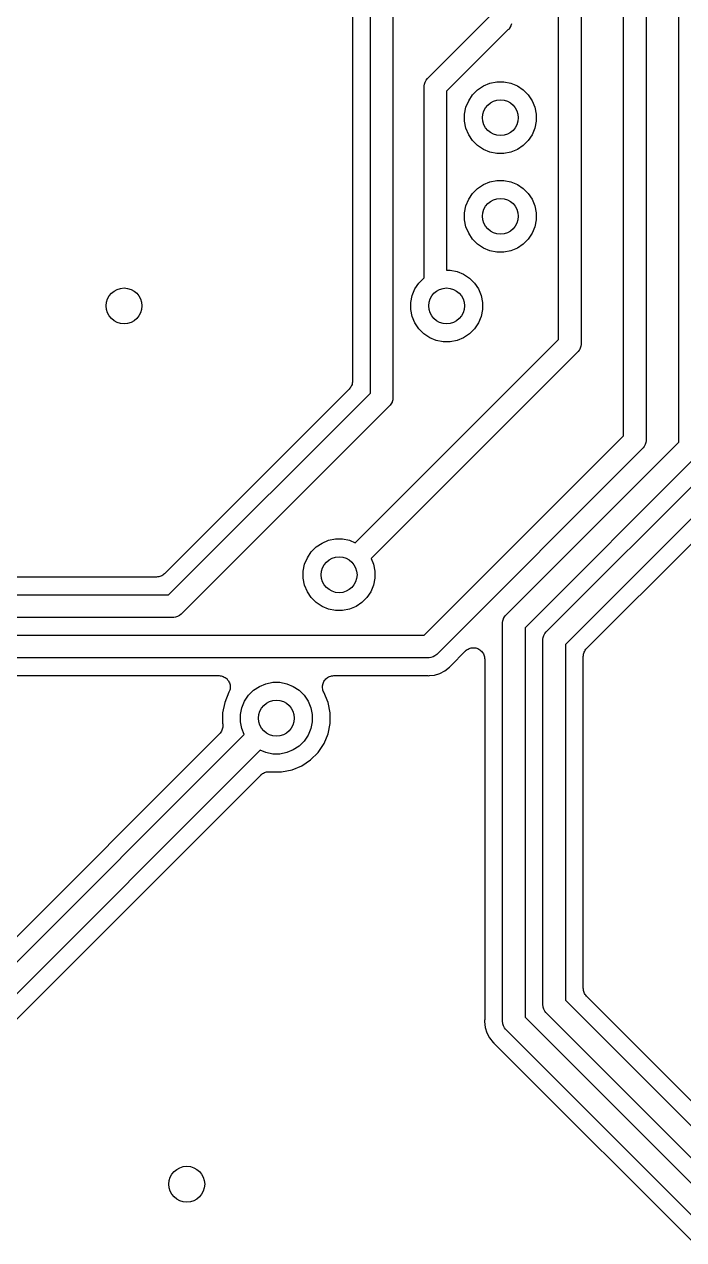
# Model space of a CAD drawing. Extents: x 113.2 to 188.8, y -123.8 to -78.2.
# Drawn here: x 140.19 to 147.55, y -104.62 to -91.06 of the extents above; entities that cross this region are included whole.
import ezdxf

# ---------------------------------------------------------------- set-up
doc = ezdxf.new("R2010")
doc.units = 0
doc.layers.add('BLACK', color=7, linetype='CONTINUOUS')

msp = doc.modelspace()

# ---------------------------------------------------------------- linework, layer by layer
at = {"layer": 'BLACK', "linetype": 'CONTINUOUS'}
for p, q in [((146.15, -94.5732), (146.15, -88.7581)), ((146.4, -88.8038), (146.4, -94.6189)), ((146.875, -95.6482), (146.875, -89.4812)), ((147.125, -89.4812), (147.125, -95.6939)), ((144.05, -95.1732), (144.05, -89.6311)), ((147.491, -95.7208), (147.491, -89.5901)), ((143.85, -89.6472), (143.85, -95.0378)), ((144.3, -89.6768), (144.3, -95.2189)), ((144.691, -91.6593), (145.375, -90.9752)), ((145.584, -91.1197), (144.9, -91.8038)), ((145.589, -91.1158), (145.584, -91.1197)), ((145.593, -91.1111), (145.589, -91.1158)), ((145.604, -91.0968), (145.593, -91.111)), ((145.593, -91.111), (145.593, -91.1111)), ((145.605, -91.0948), (145.604, -91.0968)), ((145.616, -91.0751), (145.605, -91.0948)), ((145.623, -91.0515), (145.616, -91.0751)), ((144.671, -91.6822), (144.686, -91.6632)), ((144.686, -91.6632), (144.691, -91.6593)), ((144.649, -91.752), (144.65, -91.7459)), ((144.65, -91.7581), (144.649, -91.752)), ((144.65, -91.7459), (144.652, -91.7275)), ((144.65, -91.7459), (144.65, -91.7459)), ((144.65, -93.886), (144.65, -91.7581)), ((144.652, -91.7275), (144.659, -91.7039)), ((144.659, -91.7039), (144.671, -91.6822)), ((144.9, -91.8038), (144.9, -93.8)), ((145.189, -91.845), (145.245, -91.7893)), ((145.245, -91.7893), (145.311, -91.7455)), ((145.311, -91.7455), (145.383, -91.7154)), ((145.383, -91.7154), (145.461, -91.7)), ((145.461, -91.7), (145.539, -91.7)), ((145.539, -91.7), (145.617, -91.7154)), ((145.617, -91.7154), (145.689, -91.7455)), ((145.689, -91.7455), (145.755, -91.7893)), ((145.755, -91.7893), (145.811, -91.845)), ((145.115, -91.9833), (145.146, -91.9105)), ((145.146, -91.9105), (145.189, -91.845)), ((145.811, -91.845), (145.854, -91.9105)), ((145.854, -91.9105), (145.885, -91.9833)), ((145.1, -92.0606), (145.115, -91.9833)), ((145.1, -92.1394), (145.1, -92.0606)), ((145.885, -91.9833), (145.9, -92.0606)), ((145.9, -92.0606), (145.9, -92.1394)), ((145.115, -92.2167), (145.1, -92.1394)), ((145.9, -92.1394), (145.885, -92.2167)), ((145.146, -92.2895), (145.115, -92.2167)), ((145.189, -92.355), (145.146, -92.2895)), ((145.854, -92.2895), (145.811, -92.355)), ((145.885, -92.2167), (145.854, -92.2895)), ((145.245, -92.4107), (145.189, -92.355)), ((145.311, -92.4545), (145.245, -92.4107)), ((145.383, -92.4846), (145.311, -92.4545)), ((145.461, -92.5), (145.383, -92.4846)), ((145.617, -92.4846), (145.539, -92.5)), ((145.689, -92.4545), (145.617, -92.4846)), ((145.755, -92.4107), (145.689, -92.4545)), ((145.811, -92.355), (145.755, -92.4107)), ((145.539, -92.5), (145.461, -92.5)), ((145.189, -92.945), (145.245, -92.8893)), ((145.245, -92.8893), (145.311, -92.8455)), ((145.311, -92.8455), (145.383, -92.8154)), ((145.383, -92.8154), (145.461, -92.8)), ((145.461, -92.8), (145.539, -92.8)), ((145.539, -92.8), (145.617, -92.8154)), ((145.617, -92.8154), (145.689, -92.8455)), ((145.689, -92.8455), (145.755, -92.8893)), ((145.755, -92.8893), (145.811, -92.945)), ((145.115, -93.0833), (145.146, -93.0105)), ((145.146, -93.0105), (145.189, -92.945)), ((145.811, -92.945), (145.854, -93.0105)), ((145.854, -93.0105), (145.885, -93.0833)), ((145.1, -93.1606), (145.115, -93.0833)), ((145.1, -93.2394), (145.1, -93.1606)), ((145.885, -93.0833), (145.9, -93.1606)), ((145.9, -93.1606), (145.9, -93.2394)), ((145.115, -93.3167), (145.1, -93.2394)), ((145.9, -93.2394), (145.885, -93.3167)), ((145.146, -93.3895), (145.115, -93.3167)), ((145.189, -93.455), (145.146, -93.3895)), ((145.854, -93.3895), (145.811, -93.455)), ((145.885, -93.3167), (145.854, -93.3895)), ((145.245, -93.5107), (145.189, -93.455)), ((145.311, -93.5545), (145.245, -93.5107)), ((145.383, -93.5846), (145.311, -93.5545)), ((145.689, -93.5545), (145.617, -93.5846)), ((145.755, -93.5107), (145.689, -93.5545)), ((145.811, -93.455), (145.755, -93.5107)), ((145.461, -93.6), (145.383, -93.5846)), ((145.539, -93.6), (145.461, -93.6)), ((145.617, -93.5846), (145.539, -93.6)), ((144.9, -93.8), (144.939, -93.8)), ((144.939, -93.8), (145.017, -93.8154)), ((145.017, -93.8154), (145.089, -93.8455)), ((144.546, -94.0105), (144.589, -93.945)), ((144.589, -93.945), (144.645, -93.8893)), ((144.645, -93.8893), (144.65, -93.886)), ((145.089, -93.8455), (145.155, -93.8893)), ((145.155, -93.8893), (145.211, -93.945)), ((145.211, -93.945), (145.254, -94.0105)), ((144.5, -94.1606), (144.515, -94.0833)), ((144.515, -94.0833), (144.546, -94.0105)), ((145.254, -94.0105), (145.285, -94.0833)), ((145.285, -94.0833), (145.3, -94.1606)), ((144.5, -94.2394), (144.5, -94.1606)), ((144.515, -94.3167), (144.5, -94.2394)), ((145.3, -94.2394), (145.285, -94.3167)), ((145.3, -94.1606), (145.3, -94.2394)), ((144.546, -94.3895), (144.515, -94.3167)), ((145.285, -94.3167), (145.254, -94.3895)), ((144.589, -94.455), (144.546, -94.3895)), ((144.645, -94.5107), (144.589, -94.455)), ((144.711, -94.5545), (144.645, -94.5107)), ((145.155, -94.5107), (145.089, -94.5545)), ((145.211, -94.455), (145.155, -94.5107)), ((145.254, -94.3895), (145.211, -94.455)), ((143.881, -96.8421), (146.15, -94.5732)), ((144.783, -94.5846), (144.711, -94.5545)), ((144.861, -94.6), (144.783, -94.5846)), ((144.939, -94.6), (144.861, -94.6)), ((145.017, -94.5846), (144.939, -94.6)), ((145.089, -94.5545), (145.017, -94.5846)), ((146.398, -94.6495), (146.391, -94.6731)), ((146.4, -94.6311), (146.398, -94.6495)), ((146.4, -94.6189), (146.401, -94.625)), ((146.401, -94.625), (146.4, -94.6311)), ((146.4, -94.6311), (146.4, -94.6311)), ((146.359, -94.7177), (144.058, -97.0189)), ((146.364, -94.7138), (146.359, -94.7177)), ((146.368, -94.7091), (146.364, -94.7138)), ((146.379, -94.6948), (146.368, -94.7091)), ((146.368, -94.7091), (146.368, -94.7091)), ((146.381, -94.691), (146.379, -94.6948)), ((146.391, -94.6731), (146.381, -94.691)), ((143.849, -95.0512), (143.847, -95.0629)), ((143.847, -95.0629), (143.847, -95.0635)), ((143.847, -95.0635), (143.847, -95.0642)), ((143.85, -95.0395), (143.849, -95.0512)), ((143.85, -95.0378), (143.85, -95.0382)), ((143.85, -95.0382), (143.85, -95.0382)), ((143.85, -95.0382), (143.85, -95.0382)), ((143.85, -95.0382), (143.85, -95.0395)), ((143.813, -95.1276), (141.753, -97.1878)), ((141.798, -97.425), (144.05, -95.1732)), ((143.82, -95.1185), (143.813, -95.1276)), ((143.828, -95.1095), (143.82, -95.1185)), ((143.829, -95.1084), (143.828, -95.1089)), ((143.828, -95.1089), (143.828, -95.1095)), ((143.834, -95.0981), (143.829, -95.1084)), ((143.84, -95.0878), (143.834, -95.0981)), ((143.844, -95.0753), (143.84, -95.0866)), ((143.84, -95.0866), (143.84, -95.0872)), ((143.84, -95.0872), (143.84, -95.0878)), ((143.847, -95.0642), (143.844, -95.0753)), ((144.259, -95.3177), (141.943, -97.634)), ((144.264, -95.3138), (144.259, -95.3177)), ((144.269, -95.308), (144.264, -95.3138)), ((144.279, -95.2948), (144.269, -95.308)), ((144.291, -95.2731), (144.279, -95.2948)), ((144.292, -95.2696), (144.291, -95.2731)), ((144.298, -95.2495), (144.292, -95.2696)), ((144.3, -95.2311), (144.298, -95.2495)), ((144.3, -95.2189), (144.301, -95.225)), ((144.301, -95.225), (144.3, -95.2311)), ((144.3, -95.2311), (144.3, -95.2311)), ((144.648, -97.875), (146.875, -95.6482)), ((145.566, -97.6459), (147.491, -95.7208)), ((147.123, -95.7245), (147.116, -95.7481)), ((147.125, -95.7061), (147.123, -95.7245)), ((147.125, -95.6939), (147.126, -95.7)), ((147.126, -95.7), (147.125, -95.7061)), ((147.125, -95.7061), (147.125, -95.7061)), ((147.084, -95.7927), (144.793, -98.084)), ((147.7, -95.8653), (145.775, -97.7904)), ((146.016, -97.8323), (148.067, -95.7811)), ((147.089, -95.7888), (147.084, -95.7927)), ((147.093, -95.7841), (147.089, -95.7888)), ((147.104, -95.7698), (147.093, -95.7841)), ((147.093, -95.7841), (147.093, -95.7841)), ((147.105, -95.7684), (147.104, -95.7698)), ((147.116, -95.7481), (147.105, -95.7684)), ((148.244, -95.9579), (146.225, -97.9768)), ((143.511, -96.8455), (143.583, -96.8154)), ((143.583, -96.8154), (143.661, -96.8)), ((143.661, -96.8), (143.739, -96.8)), ((143.739, -96.8), (143.817, -96.8154)), ((143.817, -96.8154), (143.881, -96.8421)), ((143.346, -97.0105), (143.389, -96.945)), ((143.389, -96.945), (143.445, -96.8893)), ((143.445, -96.8893), (143.511, -96.8455)), ((146.462, -98.0224), (147.642, -96.8422)), ((143.3, -97.1606), (143.315, -97.0833)), ((143.315, -97.0833), (143.346, -97.0105)), ((144.058, -97.0189), (144.085, -97.0833)), ((144.085, -97.0833), (144.1, -97.1606)), ((141.663, -97.225), (129.399, -97.225)), ((141.674, -97.2238), (141.663, -97.225)), ((141.686, -97.2228), (141.674, -97.2238)), ((141.687, -97.2226), (141.686, -97.2228)), ((141.699, -97.2192), (141.687, -97.2226)), ((141.687, -97.2226), (141.687, -97.2226)), ((141.71, -97.2159), (141.699, -97.2192)), ((141.711, -97.2156), (141.71, -97.2159)), ((141.722, -97.2099), (141.711, -97.2154)), ((141.711, -97.2154), (141.711, -97.2156)), ((141.732, -97.2045), (141.722, -97.2099)), ((141.733, -97.2038), (141.732, -97.2041)), ((141.732, -97.2041), (141.732, -97.2045)), ((141.742, -97.1964), (141.733, -97.2038)), ((141.751, -97.189), (141.742, -97.1964)), ((141.752, -97.1881), (141.751, -97.189)), ((141.753, -97.1878), (141.752, -97.1881)), ((141.752, -97.1881), (141.752, -97.1881)), ((141.752, -97.1881), (141.752, -97.1881)), ((143.3, -97.2394), (143.3, -97.1606)), ((144.1, -97.1606), (144.1, -97.2394)), ((143.315, -97.3167), (143.3, -97.2394)), ((143.346, -97.3895), (143.315, -97.3167)), ((144.085, -97.3167), (144.054, -97.3895)), ((144.1, -97.2394), (144.085, -97.3167)), ((129.383, -97.425), (141.798, -97.425)), ((143.389, -97.455), (143.346, -97.3895)), ((143.445, -97.5107), (143.389, -97.455)), ((144.011, -97.455), (143.955, -97.5107)), ((144.054, -97.3895), (144.011, -97.455)), ((141.939, -97.6388), (141.92, -97.6544)), ((141.943, -97.634), (141.939, -97.6388)), ((143.511, -97.5545), (143.445, -97.5107)), ((143.583, -97.5846), (143.511, -97.5545)), ((143.661, -97.6), (143.583, -97.5846)), ((143.739, -97.6), (143.661, -97.6)), ((143.817, -97.5846), (143.739, -97.6)), ((143.889, -97.5545), (143.817, -97.5846)), ((143.955, -97.5107), (143.889, -97.5545)), ((141.844, -97.675), (129.429, -97.675)), ((141.85, -97.6756), (141.844, -97.675)), ((141.856, -97.675), (141.85, -97.6756)), ((141.875, -97.6732), (141.856, -97.675)), ((141.856, -97.675), (141.856, -97.675)), ((141.898, -97.666), (141.875, -97.6732)), ((141.92, -97.6544), (141.898, -97.666)), ((145.524, -97.7386), (145.525, -97.7325)), ((145.525, -97.7447), (145.524, -97.7386)), ((145.525, -97.7325), (145.527, -97.7141)), ((145.525, -97.7325), (145.525, -97.7325)), ((145.525, -102.18), (145.525, -97.7447)), ((145.527, -97.7141), (145.534, -97.6905)), ((145.534, -97.6905), (145.535, -97.6878)), ((145.535, -97.6878), (145.546, -97.6688)), ((145.546, -97.6688), (145.557, -97.6546)), ((145.557, -97.6546), (145.561, -97.6498)), ((145.561, -97.6498), (145.566, -97.6459)), ((130.006, -97.875), (144.648, -97.875)), ((145.775, -97.7904), (145.775, -102.135)), ((145.975, -97.9189), (145.977, -97.9005)), ((145.977, -97.9005), (145.984, -97.8769)), ((145.984, -97.8769), (145.996, -97.8552)), ((145.996, -97.8552), (146.011, -97.8362)), ((146.011, -97.8362), (146.016, -97.8323)), ((145.109, -98.0502), (145.119, -98.0425)), ((145.119, -98.0425), (145.128, -98.035)), ((145.128, -98.035), (145.129, -98.0349)), ((145.129, -98.0347), (145.14, -98.0291)), ((145.129, -98.0349), (145.129, -98.0347)), ((145.14, -98.0291), (145.15, -98.0235)), ((145.15, -98.0235), (145.151, -98.0234)), ((145.151, -98.0233), (145.163, -98.0199)), ((145.151, -98.0234), (145.151, -98.0233)), ((145.163, -98.0199), (145.174, -98.0165)), ((145.174, -98.0165), (145.175, -98.0164)), ((145.174, -98.0165), (145.174, -98.0165)), ((145.175, -98.0164), (145.187, -98.0153)), ((145.187, -98.0153), (145.199, -98.0142)), ((145.199, -98.0142), (145.199, -98.0143)), ((145.199, -98.0143), (145.199, -98.0142)), ((145.199, -98.0142), (145.212, -98.0156)), ((145.212, -98.0156), (145.224, -98.0168)), ((145.224, -98.0168), (145.224, -98.0169)), ((145.224, -98.0169), (145.224, -98.0169)), ((145.224, -98.0169), (145.236, -98.0206)), ((145.236, -98.0206), (145.247, -98.0242)), ((145.247, -98.0242), (145.247, -98.0243)), ((145.247, -98.0243), (145.248, -98.0243)), ((145.248, -98.0243), (145.258, -98.0301)), ((145.258, -98.0301), (145.269, -98.0359)), ((145.269, -98.0359), (145.269, -98.0361)), ((145.269, -98.0361), (145.269, -98.0362)), ((145.269, -98.0362), (145.279, -98.044)), ((145.279, -98.044), (145.288, -98.0517)), ((145.974, -97.925), (145.975, -97.9189)), ((145.975, -97.9311), (145.974, -97.925)), ((145.975, -97.9189), (145.975, -97.9189)), ((145.975, -101.994), (145.975, -97.9311)), ((146.225, -97.9768), (146.225, -101.948)), ((146.441, -98.0519), (146.446, -98.0416)), ((146.446, -98.0416), (146.447, -98.0411)), ((146.447, -98.0405), (146.455, -98.0315)), ((146.447, -98.0411), (146.447, -98.0405)), ((146.455, -98.0315), (146.462, -98.0224)), ((144.694, -98.125), (130.052, -98.125)), ((144.7, -98.1256), (144.694, -98.125)), ((144.706, -98.125), (144.7, -98.1256)), ((144.725, -98.1232), (144.706, -98.125)), ((144.706, -98.125), (144.706, -98.125)), ((144.748, -98.116), (144.725, -98.1232)), ((144.77, -98.1044), (144.748, -98.116)), ((144.789, -98.0888), (144.77, -98.1044)), ((144.793, -98.084), (144.789, -98.0888)), ((144.946, -98.2141), (145.108, -98.0514)), ((145.108, -98.0514), (145.109, -98.0505)), ((145.109, -98.0505), (145.109, -98.0502)), ((145.109, -98.0505), (145.109, -98.0505)), ((145.109, -98.0505), (145.109, -98.0505)), ((145.288, -98.0517), (145.288, -98.0519)), ((145.288, -98.0519), (145.288, -98.0521)), ((145.288, -98.0521), (145.296, -98.0616)), ((145.296, -98.0616), (145.304, -98.071)), ((145.304, -98.071), (145.304, -98.0711)), ((145.304, -98.0711), (145.304, -98.0713)), ((145.304, -98.0713), (145.31, -98.0822)), ((145.31, -98.0822), (145.315, -98.0928)), ((145.315, -98.0928), (145.315, -98.093)), ((145.315, -98.093), (145.316, -98.0932)), ((145.316, -98.0932), (145.319, -98.1051)), ((145.319, -98.1051), (145.323, -98.1166)), ((145.323, -98.1166), (145.323, -98.1168)), ((145.323, -98.1168), (145.323, -98.117)), ((145.323, -98.117), (145.324, -98.1292)), ((145.324, -98.1292), (145.325, -98.1412)), ((145.325, -98.1412), (145.325, -102.164)), ((146.425, -98.1105), (146.426, -98.0988)), ((146.425, -98.1118), (146.425, -98.1105)), ((146.425, -98.1122), (146.425, -98.1118)), ((146.425, -98.1118), (146.425, -98.1118)), ((146.425, -98.1118), (146.425, -98.1118)), ((146.425, -101.813), (146.425, -98.1122)), ((146.426, -98.0988), (146.428, -98.0871)), ((146.428, -98.0858), (146.431, -98.0746)), ((146.428, -98.0865), (146.428, -98.0858)), ((146.428, -98.0871), (146.428, -98.0865)), ((146.431, -98.0746), (146.435, -98.0634)), ((146.435, -98.0622), (146.441, -98.0519)), ((146.435, -98.0628), (146.435, -98.0622)), ((146.435, -98.0634), (146.435, -98.0628)), ((144.764, -98.3203), (144.825, -98.3017)), ((144.825, -98.3017), (144.881, -98.2715)), ((144.881, -98.2715), (144.931, -98.2309)), ((144.931, -98.2309), (144.937, -98.2233)), ((144.937, -98.2233), (144.938, -98.222)), ((144.938, -98.222), (144.942, -98.2182)), ((144.942, -98.2182), (144.946, -98.2141)), ((130.187, -98.325), (142.358, -98.325)), ((142.358, -98.325), (142.359, -98.325)), ((142.359, -98.325), (142.359, -98.325)), ((142.359, -98.325), (142.359, -98.325)), ((142.359, -98.325), (142.36, -98.325)), ((142.36, -98.325), (142.372, -98.3264)), ((142.372, -98.3264), (142.384, -98.3277)), ((142.384, -98.3277), (142.384, -98.3277)), ((142.384, -98.3277), (142.385, -98.3278)), ((142.385, -98.3278), (142.396, -98.3314)), ((142.396, -98.3314), (142.408, -98.335)), ((142.408, -98.335), (142.408, -98.3352)), ((142.408, -98.3352), (142.408, -98.3353)), ((142.408, -98.3353), (142.419, -98.3411)), ((142.419, -98.3411), (142.429, -98.3469)), ((142.429, -98.3469), (142.43, -98.3471)), ((142.43, -98.3471), (142.43, -98.3472)), ((142.43, -98.3472), (142.439, -98.355)), ((142.439, -98.355), (142.449, -98.3627)), ((142.449, -98.3627), (142.449, -98.363)), ((142.449, -98.363), (142.449, -98.3631)), ((142.449, -98.3631), (142.456, -98.3725)), ((142.456, -98.3725), (142.464, -98.382)), ((142.464, -98.382), (142.464, -98.3822)), ((142.464, -98.3822), (142.464, -98.3825)), ((142.464, -98.3825), (142.47, -98.3931)), ((142.47, -98.3931), (142.476, -98.4039)), ((142.476, -98.4039), (142.476, -98.4042)), ((142.476, -98.4042), (142.476, -98.4044)), ((142.476, -98.4044), (142.479, -98.4159)), ((142.479, -98.4159), (142.483, -98.4276)), ((142.483, -98.4276), (142.483, -98.4279)), ((142.483, -98.4279), (142.483, -98.4282)), ((142.483, -98.4282), (142.484, -98.4401)), ((142.484, -98.4401), (142.485, -98.4523)), ((142.485, -98.4529), (142.484, -98.4648)), ((142.485, -98.4523), (142.485, -98.4526)), ((142.485, -98.4526), (142.485, -98.4529)), ((142.745, -98.4893), (142.811, -98.4455)), ((142.811, -98.4455), (142.883, -98.4154)), ((142.883, -98.4154), (142.961, -98.4)), ((142.961, -98.4), (143.039, -98.4)), ((143.039, -98.4), (143.117, -98.4154)), ((143.117, -98.4154), (143.189, -98.4455)), ((143.189, -98.4455), (143.255, -98.4893)), ((143.515, -98.4505), (143.516, -98.4386)), ((143.515, -98.4508), (143.515, -98.4505)), ((143.515, -98.4511), (143.515, -98.4508)), ((143.516, -98.4632), (143.515, -98.4511)), ((143.516, -98.4386), (143.517, -98.4265)), ((143.517, -98.4265), (143.518, -98.4262)), ((143.518, -98.4259), (143.521, -98.4144)), ((143.518, -98.4262), (143.518, -98.4259)), ((143.521, -98.4144), (143.525, -98.4028)), ((143.525, -98.4023), (143.531, -98.3916)), ((143.525, -98.4025), (143.525, -98.4023)), ((143.525, -98.4028), (143.525, -98.4025)), ((143.531, -98.3916), (143.537, -98.381)), ((143.537, -98.3805), (143.545, -98.3713)), ((143.537, -98.3808), (143.537, -98.3805)), ((143.537, -98.381), (143.537, -98.3808)), ((143.545, -98.3713), (143.552, -98.3619)), ((143.552, -98.3619), (143.553, -98.3617)), ((143.553, -98.3615), (143.562, -98.3539)), ((143.553, -98.3617), (143.553, -98.3615)), ((143.562, -98.3539), (143.572, -98.3462)), ((143.572, -98.3459), (143.583, -98.3402)), ((143.572, -98.3461), (143.572, -98.3459)), ((143.572, -98.3462), (143.572, -98.3461)), ((143.583, -98.3402), (143.593, -98.3346)), ((143.593, -98.3346), (143.594, -98.3345)), ((143.594, -98.3344), (143.606, -98.3309)), ((143.594, -98.3345), (143.594, -98.3344)), ((143.606, -98.3309), (143.617, -98.3274)), ((143.617, -98.3274), (143.618, -98.3273)), ((143.617, -98.3274), (143.617, -98.3274)), ((143.618, -98.3273), (143.63, -98.3262)), ((143.63, -98.3262), (143.642, -98.325)), ((143.642, -98.325), (144.678, -98.325)), ((144.678, -98.325), (144.68, -98.325)), ((144.68, -98.325), (144.685, -98.3256)), ((144.685, -98.3256), (144.69, -98.3256)), ((144.69, -98.3256), (144.7, -98.3266)), ((144.7, -98.3266), (144.71, -98.3256)), ((144.71, -98.3256), (144.764, -98.3203)), ((144.71, -98.3256), (144.71, -98.3256)), ((142.471, -98.5085), (142.423, -98.625)), ((142.475, -98.5012), (142.471, -98.5085)), ((142.479, -98.4891), (142.475, -98.5007)), ((142.475, -98.5007), (142.475, -98.5009)), ((142.475, -98.5009), (142.475, -98.5012)), ((142.483, -98.4775), (142.479, -98.4891)), ((142.484, -98.4648), (142.483, -98.477)), ((142.483, -98.477), (142.483, -98.4773)), ((142.483, -98.4773), (142.483, -98.4775)), ((142.646, -98.6105), (142.689, -98.545)), ((142.689, -98.545), (142.745, -98.4893)), ((143.255, -98.4893), (143.311, -98.545)), ((143.311, -98.545), (143.354, -98.6105)), ((143.517, -98.4752), (143.516, -98.4632)), ((143.517, -98.4755), (143.517, -98.4752)), ((143.517, -98.4758), (143.517, -98.4755)), ((143.52, -98.4873), (143.517, -98.4758)), ((143.524, -98.499), (143.52, -98.4873)), ((143.524, -98.4993), (143.524, -98.499)), ((143.524, -98.4996), (143.524, -98.4993)), ((143.528, -98.508), (143.524, -98.4996)), ((143.577, -98.625), (143.528, -98.508)), ((142.423, -98.625), (142.4, -98.7409)), ((142.6, -98.7606), (142.615, -98.6833)), ((142.615, -98.6833), (142.646, -98.6105)), ((143.354, -98.6105), (143.385, -98.6833)), ((143.385, -98.6833), (143.4, -98.7606)), ((143.6, -98.7409), (143.577, -98.625)), ((142.4, -98.7409), (142.4, -98.8591)), ((142.4, -98.8591), (142.4, -98.8603)), ((142.4, -98.8603), (142.4, -98.8608)), ((142.6, -98.8394), (142.6, -98.7606)), ((142.615, -98.9167), (142.6, -98.8394)), ((143.4, -98.8394), (143.385, -98.9167)), ((143.4, -98.7606), (143.4, -98.8394)), ((143.577, -98.975), (143.6, -98.8591)), ((143.6, -98.8591), (143.6, -98.7409)), ((142.365, -98.9749), (138.586, -102.754)), ((138.716, -102.907), (142.642, -98.9811)), ((142.373, -98.9658), (142.365, -98.9749)), ((142.381, -98.9568), (142.373, -98.9658)), ((142.387, -98.9454), (142.381, -98.9557)), ((142.381, -98.9557), (142.381, -98.9562)), ((142.381, -98.9562), (142.381, -98.9568)), ((142.392, -98.935), (142.387, -98.9454)), ((142.393, -98.9344), (142.392, -98.935)), ((142.396, -98.9227), (142.393, -98.9339)), ((142.393, -98.9339), (142.393, -98.9344)), ((142.4, -98.9114), (142.396, -98.9227)), ((142.4, -98.8608), (142.4, -98.8609)), ((142.4, -98.8609), (142.4, -98.8609)), ((142.4, -98.8609), (142.401, -98.8621)), ((142.401, -98.8985), (142.4, -98.9102)), ((142.4, -98.9102), (142.4, -98.9108)), ((142.4, -98.9108), (142.4, -98.9114)), ((142.401, -98.8621), (142.402, -98.8738)), ((142.403, -98.8868), (142.401, -98.8985)), ((142.402, -98.8738), (142.403, -98.8855)), ((142.403, -98.8855), (142.403, -98.8861)), ((142.403, -98.8861), (142.403, -98.8868)), ((142.642, -98.9811), (142.615, -98.9167)), ((143.354, -98.9895), (143.311, -99.055)), ((143.385, -98.9167), (143.354, -98.9895)), ((143.532, -99.0842), (143.577, -98.975)), ((143.255, -99.1107), (143.189, -99.1545)), ((143.311, -99.055), (143.255, -99.1107)), ((143.466, -99.1825), (143.532, -99.0842)), ((142.819, -99.1579), (138.925, -103.052)), ((142.883, -99.1846), (142.819, -99.1579)), ((142.961, -99.2), (142.883, -99.1846)), ((143.039, -99.2), (142.961, -99.2)), ((143.117, -99.1846), (143.039, -99.2)), ((143.189, -99.1545), (143.117, -99.1846)), ((143.284, -99.3317), (143.382, -99.266)), ((143.382, -99.266), (143.466, -99.1825)), ((142.868, -99.4064), (142.879, -99.4031)), ((142.879, -99.4031), (142.89, -99.3997)), ((142.89, -99.3997), (142.891, -99.3997)), ((142.891, -99.3997), (142.892, -99.3995)), ((142.892, -99.3995), (142.903, -99.3985)), ((142.903, -99.3985), (142.915, -99.3973)), ((142.915, -99.3973), (142.916, -99.3974)), ((142.916, -99.3974), (142.916, -99.3973)), ((142.916, -99.3973), (142.928, -99.3986)), ((142.928, -99.3986), (142.94, -99.3998)), ((142.94, -99.3998), (142.941, -99.4)), ((142.941, -99.4), (143.059, -99.4)), ((143.059, -99.4), (143.175, -99.3769)), ((143.175, -99.3769), (143.284, -99.3317)), ((139.162, -103.097), (142.825, -99.4345)), ((142.825, -99.4345), (142.825, -99.4341)), ((142.825, -99.4341), (142.825, -99.4341)), ((142.825, -99.4341), (142.826, -99.4341)), ((142.826, -99.4333), (142.836, -99.4259)), ((142.826, -99.4341), (142.826, -99.4333)), ((142.836, -99.4259), (142.845, -99.4185)), ((142.845, -99.4182), (142.846, -99.4178)), ((142.845, -99.4185), (142.845, -99.4182)), ((142.846, -99.4178), (142.856, -99.4124)), ((142.856, -99.4124), (142.867, -99.4069)), ((142.867, -99.4067), (142.868, -99.4064)), ((142.867, -99.4069), (142.867, -99.4067)), ((146.426, -101.824), (146.425, -101.813)), ((146.427, -101.836), (146.426, -101.824)), ((146.427, -101.837), (146.427, -101.836)), ((146.431, -101.849), (146.427, -101.837)), ((146.427, -101.837), (146.427, -101.837)), ((146.225, -101.948), (149.352, -105.075)), ((146.434, -101.86), (146.431, -101.849)), ((146.434, -101.861), (146.434, -101.86)), ((146.435, -101.861), (146.434, -101.861)), ((146.44, -101.872), (146.435, -101.861)), ((146.445, -101.882), (146.44, -101.872)), ((146.446, -101.882), (146.445, -101.882)), ((146.446, -101.883), (146.446, -101.882)), ((146.454, -101.892), (146.446, -101.883)), ((146.461, -101.901), (146.454, -101.892)), ((146.462, -101.902), (146.461, -101.901)), ((146.462, -101.903), (146.462, -101.902)), ((146.462, -101.902), (146.462, -101.902)), ((146.462, -101.902), (146.462, -101.902)), ((149.397, -104.838), (146.462, -101.903)), ((145.974, -102), (145.975, -101.994)), ((145.975, -102.006), (145.974, -102)), ((145.976, -102.012), (145.975, -102.006)), ((145.977, -102.025), (145.976, -102.012)), ((145.984, -102.048), (145.977, -102.025)), ((145.996, -102.07), (145.984, -102.048)), ((146.006, -102.083), (145.996, -102.07)), ((146.011, -102.089), (146.006, -102.083)), ((146.016, -102.093), (146.011, -102.089)), ((149.207, -105.284), (146.016, -102.093)), ((145.324, -102.177), (145.323, -102.186)), ((145.323, -102.186), (145.33, -102.25)), ((145.325, -102.166), (145.324, -102.171)), ((145.324, -102.171), (145.324, -102.177)), ((145.325, -102.164), (145.325, -102.166)), ((145.33, -102.25), (145.348, -102.311)), ((145.524, -102.186), (145.525, -102.18)), ((145.525, -102.193), (145.524, -102.186)), ((145.526, -102.201), (145.525, -102.193)), ((145.525, -102.193), (145.525, -102.193)), ((145.527, -102.211), (145.526, -102.201)), ((145.534, -102.234), (145.527, -102.211)), ((145.546, -102.256), (145.534, -102.234)), ((145.775, -102.135), (156.015, -112.375)), ((145.348, -102.311), (145.378, -102.368)), ((145.378, -102.368), (145.419, -102.417)), ((145.556, -102.269), (145.546, -102.256)), ((145.561, -102.275), (145.556, -102.269)), ((145.566, -102.279), (145.561, -102.275)), ((155.871, -112.584), (145.566, -102.279)), ((145.419, -102.417), (145.427, -102.424)), ((145.427, -102.424), (145.428, -102.425)), ((145.428, -102.425), (145.432, -102.429)), ((145.432, -102.429), (145.436, -102.432)), ((145.436, -102.432), (155.718, -112.714))]:
    msp.add_line(p, q, dxfattribs=at)
at = {"layer": 'BLACK'}
for centre in [(145.5, -92.1), (145.5, -93.2), (141.3, -94.2), (144.9, -94.2), (143.7, -97.2), (143, -98.8), (142, -104)]:
    msp.add_circle(centre, 0.2, dxfattribs=at)

doc.saveas('drawing.dxf')
